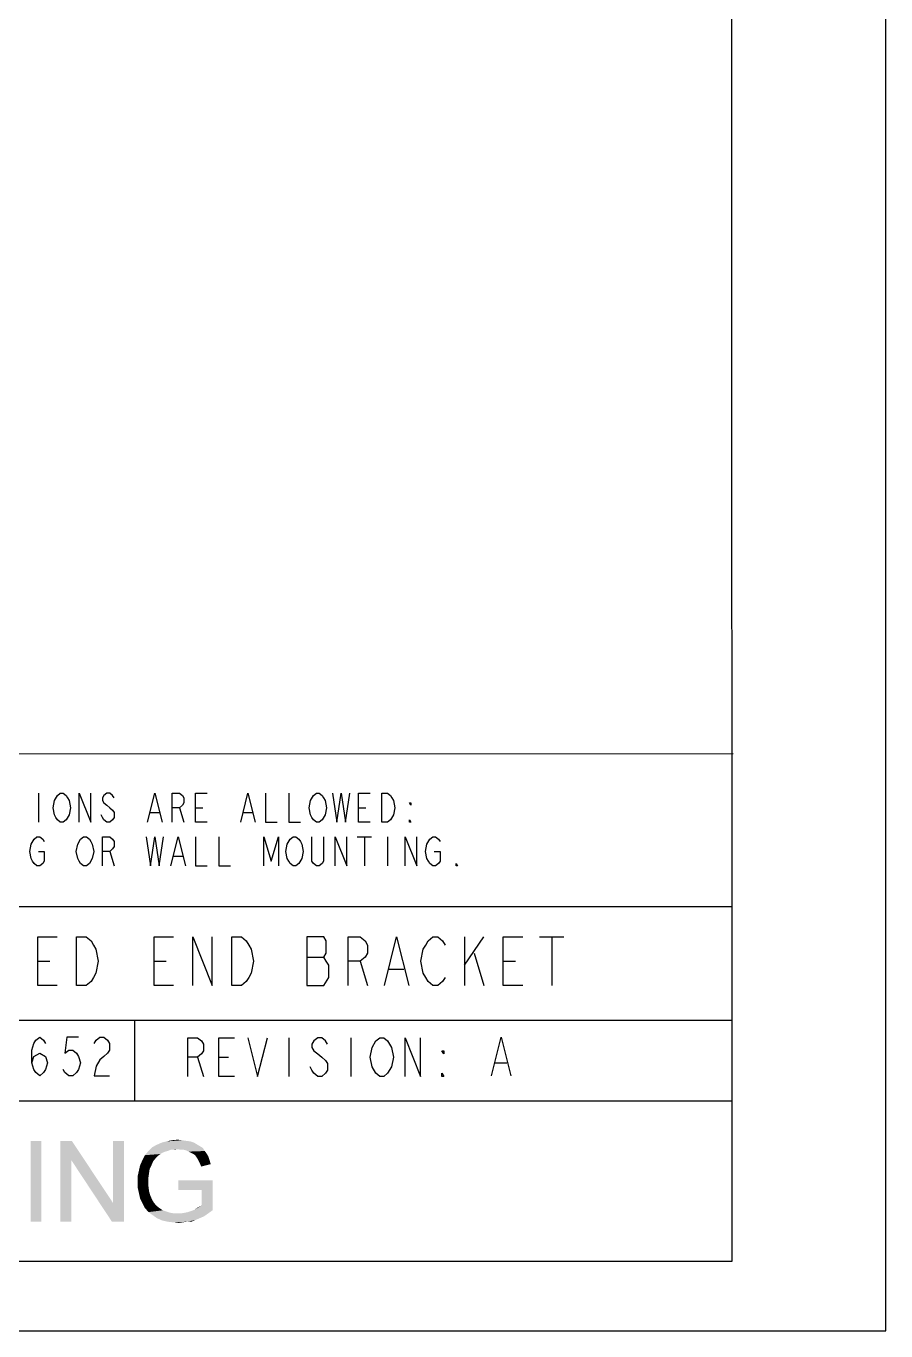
# Model space of a CAD drawing. Header units: inches. Extents: x 0 to 22, y 0 to 17.
# Drawn here: x 16.68 to 22, y 0 to 8.07 of the extents above; entities that cross this region are included whole.
import ezdxf

# ---------------------------------------------------------------- set-up
doc = ezdxf.new("R2010")
doc.units = ezdxf.units.IN
doc.header["$LTSCALE"] = 1.21
doc.header["$MEASUREMENT"] = 0
doc.layers.get('0').update_dxf_attribs({"linetype": 'CONTINUOUS'})

msp = doc.modelspace()

# ---------------------------------------------------------------- linework, layer by layer
at = {"color": 7}
for p, q in [((22, 0), (22, 17)), ((21.0445, 16.4615), (21.046, 0.4285)), ((10.7608, 3.5674), (21.0548, 3.5692)), ((10.7519, 2.6223), (21.0458, 2.6241)), ((10.7459, 1.9223), (21.046, 1.9223)), ((17.3542, 1.4223), (17.3542, 1.9223)), ((18.3056, 1.8126), (18.3056, 1.5726)), ((18.6896, 1.8126), (18.6896, 1.5726)), ((17.7416, 1.6926), (17.7776, 1.5726)), ((17.8736, 1.6926), (17.9336, 1.6926)), ((0.4584, 1.4223), (21.046, 1.4223)), ((21.046, 0.4285), (0.4584, 0.4285)), ((0, 0), (22, 0))]:
    msp.add_line(p, q, dxfattribs=at)
at = {"color": 1}
for p, q in [((16.7576, 3.325), (16.7576, 3.145)), ((17.6306, 3.235), (17.6576, 3.145)), ((17.7296, 3.235), (17.7746, 3.235)), ((18.7376, 3.235), (18.7826, 3.235)), ((17.4506, 3.205), (17.5046, 3.205)), ((18.0266, 3.205), (18.0806, 3.205)), ((18.7286, 3.055), (18.8186, 3.055)), ((18.7736, 3.055), (18.7736, 2.875)), ((18.9176, 3.055), (18.9176, 2.875)), ((17.1986, 2.965), (17.2256, 2.875)), ((17.5946, 2.935), (17.6486, 2.935))]:
    msp.add_line(p, q, dxfattribs=at)
at = {"color": 254, "true_color": 0xc2ced6}
for p, q in [((19.393, 2.436), (19.393, 2.136)), ((19.393, 2.261), (19.513, 2.436)), ((19.858, 2.436), (20.008, 2.436)), ((19.933, 2.436), (19.933, 2.136)), ((16.753, 2.286), (16.828, 2.286)), ((17.473, 2.286), (17.548, 2.286)), ((18.418, 2.311), (18.523, 2.311)), ((18.748, 2.286), (18.793, 2.136)), ((19.453, 2.336), (19.513, 2.136)), ((19.633, 2.286), (19.708, 2.286)), ((18.928, 2.236), (19.018, 2.236)), ((19.5833, 1.6567), (19.6553, 1.6567))]:
    msp.add_line(p, q, dxfattribs=at)
at = {"color": 1}
for points in [[(16.9286, 3.16), (16.9106, 3.145), (16.8926, 3.145), (16.8746, 3.16), (16.8656, 3.175), (16.8566, 3.19), (16.8476, 3.235), (16.8566, 3.28), (16.8746, 3.31)], [(16.8746, 3.31), (16.8926, 3.325), (16.9106, 3.325), (16.9286, 3.31), (16.9376, 3.295), (16.9466, 3.28), (16.9556, 3.235), (16.9466, 3.19), (16.9286, 3.16)], [(17.0096, 3.145), (17.0096, 3.325), (17.0816, 3.145), (17.0816, 3.325)], [(17.2256, 3.295), (17.2166, 3.31), (17.1986, 3.325), (17.1806, 3.325), (17.1626, 3.31), (17.1536, 3.295), (17.1536, 3.28), (17.1626, 3.265), (17.1806, 3.25), (17.1986, 3.235), (17.2166, 3.22), (17.2256, 3.205), (17.2256, 3.175), (17.2166, 3.16), (17.1986, 3.145), (17.1806, 3.145), (17.1626, 3.16), (17.1536, 3.175), (17.1446, 3.19)], [(17.4326, 3.145), (17.4776, 3.325), (17.5226, 3.145)], [(17.5856, 3.145), (17.5856, 3.325), (17.6306, 3.325), (17.6486, 3.31), (17.6576, 3.295), (17.6576, 3.265), (17.6486, 3.25), (17.6306, 3.235), (17.5856, 3.235)], [(17.8016, 3.145), (17.7296, 3.145), (17.7296, 3.325), (17.8016, 3.325)], [(18.0086, 3.145), (18.0536, 3.325), (18.0986, 3.145)], [(18.1616, 3.325), (18.1616, 3.145), (18.2336, 3.145)], [(18.3056, 3.325), (18.3056, 3.145), (18.3776, 3.145)], [(18.5126, 3.16), (18.4946, 3.145), (18.4766, 3.145), (18.4586, 3.16), (18.4496, 3.175), (18.4406, 3.19), (18.4316, 3.235), (18.4406, 3.28), (18.4586, 3.31)], [(18.4586, 3.31), (18.4766, 3.325), (18.4946, 3.325), (18.5126, 3.31), (18.5216, 3.295), (18.5306, 3.28), (18.5396, 3.235), (18.5306, 3.19), (18.5126, 3.16)], [(18.5756, 3.325), (18.6026, 3.145), (18.6296, 3.325), (18.6566, 3.145), (18.6836, 3.325)], [(18.8096, 3.145), (18.7376, 3.145), (18.7376, 3.325), (18.8096, 3.325)], [(18.8816, 3.325), (18.9176, 3.325), (18.9356, 3.31), (18.9446, 3.295), (18.9536, 3.28), (18.9626, 3.235), (18.9536, 3.19)], [(18.9536, 3.19), (18.9356, 3.16), (18.9176, 3.145), (18.8816, 3.145), (18.8816, 3.325)], [(19.0616, 3.265), (19.0616, 3.25), (19.0526, 3.265), (19.0616, 3.265)], [(19.0616, 3.145), (19.0526, 3.145), (19.0526, 3.16), (19.0616, 3.145)], [(16.7576, 2.965), (16.7936, 2.965), (16.7936, 2.905), (16.7846, 2.89), (16.7666, 2.875), (16.7486, 2.875), (16.7306, 2.89), (16.7216, 2.905), (16.7126, 2.92), (16.7036, 2.965), (16.7126, 3.01)], [(16.7126, 3.01), (16.7306, 3.04), (16.7486, 3.055), (16.7666, 3.055), (16.7846, 3.04), (16.7936, 3.025)], [(17.0906, 2.92), (17.0726, 2.89), (17.0546, 2.875), (17.0366, 2.875), (17.0186, 2.89), (17.0096, 2.905), (17.0006, 2.92), (16.9916, 2.965), (17.0006, 3.01), (17.0186, 3.04)], [(17.0186, 3.04), (17.0366, 3.055), (17.0546, 3.055), (17.0726, 3.04), (17.0816, 3.025), (17.0906, 3.01), (17.0996, 2.965), (17.0906, 2.92)], [(17.1536, 2.875), (17.1536, 3.055), (17.1986, 3.055), (17.2166, 3.04), (17.2256, 3.025), (17.2256, 2.995), (17.2166, 2.98), (17.1986, 2.965), (17.1536, 2.965)], [(17.4236, 3.055), (17.4506, 2.875), (17.4776, 3.055), (17.5046, 2.875), (17.5316, 3.055)], [(17.5766, 2.875), (17.6216, 3.055), (17.6666, 2.875)], [(17.7296, 3.055), (17.7296, 2.875), (17.8016, 2.875)], [(17.8736, 3.055), (17.8736, 2.875), (17.9456, 2.875)], [(18.1526, 2.875), (18.1526, 3.055), (18.1976, 2.905), (18.2426, 3.055), (18.2426, 2.875)], [(18.3686, 2.89), (18.3506, 2.875), (18.3326, 2.875), (18.3146, 2.89), (18.3056, 2.905), (18.2966, 2.92), (18.2876, 2.965), (18.2966, 3.01)], [(18.2966, 3.01), (18.3146, 3.04), (18.3326, 3.055), (18.3506, 3.055), (18.3686, 3.04), (18.3776, 3.025), (18.3866, 3.01), (18.3956, 2.965), (18.3866, 2.92), (18.3686, 2.89)], [(18.5216, 3.055), (18.5216, 2.905), (18.5126, 2.89), (18.4946, 2.875), (18.4766, 2.875), (18.4586, 2.89), (18.4496, 2.905), (18.4496, 3.055)], [(18.5936, 2.875), (18.5936, 3.055), (18.6656, 2.875), (18.6656, 3.055)], [(19.0256, 2.875), (19.0256, 3.055), (19.0976, 2.875), (19.0976, 3.055)], [(19.2056, 2.965), (19.2416, 2.965), (19.2416, 2.905), (19.2326, 2.89), (19.2146, 2.875), (19.1966, 2.875), (19.1786, 2.89), (19.1696, 2.905), (19.1606, 2.92), (19.1516, 2.965), (19.1606, 3.01)], [(19.1606, 3.01), (19.1786, 3.04), (19.1966, 3.055), (19.2146, 3.055), (19.2326, 3.04), (19.2416, 3.025)], [(19.3496, 2.875), (19.3406, 2.875), (19.3406, 2.89), (19.3496, 2.875)]]:
    msp.add_lwpolyline(points, dxfattribs=at)
at = {"color": 254, "true_color": 0xc2ced6}
for points in [[(16.873, 2.136), (16.753, 2.136), (16.753, 2.436), (16.873, 2.436)], [(16.993, 2.436), (17.053, 2.436), (17.083, 2.411), (17.098, 2.386), (17.113, 2.361), (17.128, 2.286), (17.113, 2.211), (17.098, 2.186), (17.083, 2.161), (17.053, 2.136), (16.993, 2.136), (16.993, 2.436)], [(17.593, 2.136), (17.473, 2.136), (17.473, 2.436), (17.593, 2.436)], [(17.713, 2.136), (17.713, 2.436), (17.833, 2.136), (17.833, 2.436)], [(17.953, 2.436), (18.013, 2.436), (18.043, 2.411), (18.058, 2.386), (18.073, 2.361), (18.088, 2.286), (18.073, 2.211), (18.058, 2.186), (18.043, 2.161), (18.013, 2.136), (17.953, 2.136), (17.953, 2.436)], [(18.418, 2.436), (18.418, 2.136), (18.523, 2.136)], [(18.523, 2.136), (18.553, 2.186), (18.553, 2.261), (18.538, 2.286), (18.523, 2.311), (18.538, 2.336), (18.538, 2.411), (18.523, 2.436), (18.418, 2.436)], [(18.673, 2.136), (18.673, 2.436), (18.748, 2.436), (18.778, 2.411), (18.793, 2.386), (18.793, 2.336), (18.778, 2.311), (18.748, 2.286), (18.673, 2.286)], [(18.898, 2.136), (18.973, 2.436), (19.048, 2.136)], [(19.273, 2.186), (19.258, 2.161), (19.228, 2.136), (19.198, 2.136), (19.168, 2.161), (19.153, 2.186), (19.138, 2.211), (19.123, 2.286), (19.138, 2.361), (19.153, 2.386), (19.168, 2.411), (19.198, 2.436), (19.228, 2.436), (19.258, 2.411), (19.273, 2.386)], [(19.753, 2.136), (19.633, 2.136), (19.633, 2.436), (19.753, 2.436)], [(19.5593, 1.5767), (19.6193, 1.8167), (19.6793, 1.5767)]]:
    msp.add_lwpolyline(points, dxfattribs=at)
at = {"color": 7}
for points in [[(16.7176, 1.6568), (16.7296, 1.6968), (16.7656, 1.7168), (16.8016, 1.6968), (16.8136, 1.6568), (16.8016, 1.6168), (16.7896, 1.5968), (16.7656, 1.5768), (16.7416, 1.5968), (16.7296, 1.6168), (16.7176, 1.6568), (16.7176, 1.7368), (16.7296, 1.7768), (16.7416, 1.7968), (16.7656, 1.8168), (16.7896, 1.7968), (16.8016, 1.7768)], [(17.0056, 1.8168), (16.9336, 1.8168), (16.9216, 1.7168), (16.9456, 1.7368), (16.9696, 1.7368), (16.9936, 1.7168), (17.0056, 1.6968), (17.0176, 1.6568), (17.0056, 1.6168), (16.9936, 1.5968), (16.9696, 1.5768), (16.9456, 1.5768), (16.9216, 1.5968), (16.9096, 1.6168)], [(17.1016, 1.7768), (17.1136, 1.7968), (17.1376, 1.8168), (17.1616, 1.8168), (17.1856, 1.7968), (17.1976, 1.7768), (17.1976, 1.7368), (17.1856, 1.7168), (17.1616, 1.6968), (17.1376, 1.6768), (17.1136, 1.6368), (17.1016, 1.5768), (17.1976, 1.5768)], [(17.6816, 1.5726), (17.6816, 1.8126), (17.7416, 1.8126), (17.7656, 1.7926), (17.7776, 1.7726), (17.7776, 1.7326), (17.7656, 1.7126), (17.7416, 1.6926), (17.6816, 1.6926)], [(17.9696, 1.5726), (17.8736, 1.5726), (17.8736, 1.8126), (17.9696, 1.8126)], [(18.0536, 1.8126), (18.1136, 1.5726), (18.1736, 1.8126)], [(18.5456, 1.7726), (18.5336, 1.7926), (18.5096, 1.8126), (18.4856, 1.8126), (18.4616, 1.7926), (18.4496, 1.7726), (18.4496, 1.7526), (18.4616, 1.7326), (18.4856, 1.7126), (18.5096, 1.6926), (18.5336, 1.6726), (18.5456, 1.6526), (18.5456, 1.6126), (18.5336, 1.5926), (18.5096, 1.5726), (18.4856, 1.5726), (18.4616, 1.5926), (18.4496, 1.6126), (18.4376, 1.6326)], [(18.8216, 1.7526), (18.8456, 1.7926), (18.8696, 1.8126), (18.8936, 1.8126), (18.9176, 1.7926), (18.9296, 1.7726), (18.9416, 1.7526), (18.9536, 1.6926), (18.9416, 1.6326)], [(19.0256, 1.5726), (19.0256, 1.8126), (19.1216, 1.5726), (19.1216, 1.8126)], [(18.8456, 1.5926), (18.8216, 1.6326), (18.8096, 1.6926), (18.8216, 1.7526)], [(19.2656, 1.7326), (19.2656, 1.7126), (19.2536, 1.7326), (19.2656, 1.7326)], [(18.9416, 1.6326), (18.9176, 1.5926), (18.8936, 1.5726), (18.8696, 1.5726), (18.8456, 1.5926)], [(19.2656, 1.5726), (19.2536, 1.5726), (19.2536, 1.5926), (19.2656, 1.5726)]]:
    msp.add_lwpolyline(points, dxfattribs=at)
for points in [[(16.7751, 1.1752), (16.7085, 0.6752), (16.7085, 1.1752)], [(16.7085, 0.6752), (16.7751, 1.1752), (16.7751, 0.6752)], [(16.964, 1.1752), (16.9603, 1.0567), (16.8937, 0.6752)], [(16.964, 1.1752), (16.8937, 0.6752), (16.8937, 1.1752)], [(16.9603, 1.0567), (16.964, 1.1752), (17.2196, 0.79)], [(17.2122, 0.6752), (17.2196, 0.79), (17.2862, 1.1752)], [(17.2122, 0.6752), (17.2862, 1.1752), (17.2862, 0.6752)], [(17.2862, 1.1752), (17.2196, 0.79), (17.2196, 1.1752)], [(17.6196, 1.1234), (17.4381, 1.1123), (17.4603, 1.1345)], [(17.7566, 1.1419), (17.4603, 1.1345), (17.4862, 1.1493)], [(17.4603, 1.1345), (17.7566, 1.1419), (17.7751, 1.1308)], [(17.4603, 1.1345), (17.7751, 1.1308), (17.6196, 1.1234)], [(17.7196, 1.1641), (17.7381, 1.153), (17.4862, 1.1493)], [(17.7196, 1.1641), (17.4862, 1.1493), (17.5196, 1.1641)], [(17.4862, 1.1493), (17.7381, 1.153), (17.7566, 1.1419)], [(17.6974, 1.1715), (17.5196, 1.1641), (17.5492, 1.1715)], [(17.5196, 1.1641), (17.6974, 1.1715), (17.7196, 1.1641)], [(17.6455, 1.1789), (17.6714, 1.1752), (17.5492, 1.1715)], [(17.6455, 1.1789), (17.5492, 1.1715), (17.5825, 1.1789)], [(17.5492, 1.1715), (17.6714, 1.1752), (17.6974, 1.1715)], [(17.5825, 1.1789), (17.6196, 1.1826), (17.6455, 1.1789)], [(17.6381, 1.1197), (17.6196, 1.1234), (17.7751, 1.1308)], [(17.6566, 1.1197), (17.6381, 1.1197), (17.7751, 1.1308)], [(17.6714, 1.116), (17.6566, 1.1197), (17.7751, 1.1308)], [(17.6714, 1.116), (17.7751, 1.1308), (17.7862, 1.1123)], [(16.8937, 0.6752), (16.9603, 1.0567), (16.9603, 0.6752)], [(17.2196, 0.79), (17.2122, 0.6752), (16.9603, 1.0567)], [(17.4677, 1.0493), (17.3862, 1.0234), (17.4011, 1.0567)], [(17.3862, 1.0234), (17.4677, 1.0493), (17.4566, 1.0234)], [(17.4974, 1.0826), (17.4011, 1.0567), (17.4159, 1.0863)], [(17.4974, 1.0826), (17.4862, 1.0715), (17.4011, 1.0567)], [(17.4011, 1.0567), (17.4862, 1.0715), (17.4677, 1.0493)], [(17.5566, 1.1123), (17.5418, 1.1085), (17.4159, 1.0863)], [(17.5566, 1.1123), (17.4159, 1.0863), (17.4381, 1.1123)], [(17.5418, 1.1085), (17.5233, 1.1011), (17.4159, 1.0863)], [(17.5233, 1.1011), (17.5122, 1.0937), (17.4159, 1.0863)], [(17.4159, 1.0863), (17.5122, 1.0937), (17.4974, 1.0826)], [(17.6196, 1.1234), (17.5751, 1.1197), (17.4381, 1.1123)], [(17.4381, 1.1123), (17.5751, 1.1197), (17.5566, 1.1123)], [(17.5751, 1.1197), (17.6196, 1.1234), (17.5974, 1.1197)], [(17.7862, 1.1123), (17.6862, 1.1085), (17.6714, 1.116)], [(17.7011, 1.1011), (17.6862, 1.1085), (17.7862, 1.1123)], [(17.7011, 1.1011), (17.7862, 1.1123), (17.7974, 1.0974)], [(17.7974, 1.0974), (17.7159, 1.0937), (17.7011, 1.1011)], [(17.727, 1.0863), (17.7159, 1.0937), (17.7974, 1.0974)], [(17.727, 1.0863), (17.7974, 1.0974), (17.8085, 1.0789)], [(17.8085, 1.0789), (17.7344, 1.0752), (17.727, 1.0863)], [(17.7418, 1.0641), (17.7344, 1.0752), (17.8085, 1.0789)], [(17.7418, 1.0641), (17.8085, 1.0789), (17.8159, 1.0567)], [(17.8159, 1.0567), (17.7492, 1.0493), (17.7418, 1.0641)], [(17.7566, 1.0345), (17.7492, 1.0493), (17.8159, 1.0567)], [(17.7566, 1.0345), (17.8159, 1.0567), (17.8233, 1.0308)], [(17.4418, 0.9752), (17.3714, 0.9567), (17.3788, 0.99)], [(17.3714, 0.9567), (17.4418, 0.9752), (17.4381, 0.9493)], [(17.4566, 1.0234), (17.4455, 1.0011), (17.3788, 0.99)], [(17.4566, 1.0234), (17.3788, 0.99), (17.3862, 1.0234)], [(17.3788, 0.99), (17.4455, 1.0011), (17.4418, 0.9752)], [(17.8233, 1.0308), (17.764, 1.016), (17.7566, 1.0345)], [(17.4381, 0.9493), (17.3714, 0.9197), (17.3714, 0.9567)], [(17.4381, 0.9493), (17.4381, 0.9234), (17.3714, 0.9197)], [(17.3714, 0.9197), (17.4381, 0.9234), (17.4381, 0.8937)], [(17.4381, 0.8937), (17.3714, 0.8863), (17.3714, 0.9197)], [(17.3714, 0.8863), (17.4381, 0.8937), (17.4418, 0.8641)], [(17.8344, 0.9308), (17.6233, 0.8715), (17.6233, 0.9308)], [(17.7677, 0.8715), (17.6233, 0.8715), (17.8344, 0.9308)], [(17.7677, 0.7752), (17.7677, 0.8715), (17.8344, 0.9308)], [(17.7677, 0.7752), (17.8344, 0.9308), (17.8344, 0.7456)], [(17.4418, 0.8641), (17.3788, 0.853), (17.3714, 0.8863)], [(17.3788, 0.853), (17.4418, 0.8641), (17.4492, 0.8382)], [(17.4492, 0.8382), (17.3862, 0.8197), (17.3788, 0.853)], [(17.3862, 0.8197), (17.4492, 0.8382), (17.4603, 0.8123)], [(17.4603, 0.8123), (17.4011, 0.79), (17.3862, 0.8197)], [(17.4603, 0.8123), (17.4714, 0.7937), (17.4011, 0.79)], [(17.4011, 0.79), (17.4714, 0.7937), (17.4862, 0.7752)], [(17.4862, 0.7752), (17.4159, 0.7604), (17.4011, 0.79)], [(17.4159, 0.7604), (17.4862, 0.7752), (17.5048, 0.7604)], [(17.5048, 0.7604), (17.4381, 0.7345), (17.4159, 0.7604)], [(17.5048, 0.7604), (17.527, 0.7456), (17.4381, 0.7345)], [(17.527, 0.7456), (17.5492, 0.7382), (17.4381, 0.7345)], [(17.4381, 0.7345), (17.5492, 0.7382), (17.5714, 0.7308)], [(17.5714, 0.7308), (17.464, 0.716), (17.4381, 0.7345)], [(17.5714, 0.7308), (17.5937, 0.7271), (17.464, 0.716)], [(17.6418, 0.7271), (17.8085, 0.7271), (17.464, 0.716)], [(17.6196, 0.7271), (17.6418, 0.7271), (17.464, 0.716)], [(17.5937, 0.7271), (17.6196, 0.7271), (17.464, 0.716)], [(17.464, 0.716), (17.8085, 0.7271), (17.7825, 0.7085)], [(17.6418, 0.7271), (17.664, 0.7308), (17.8344, 0.7456)], [(17.6418, 0.7271), (17.8344, 0.7456), (17.8085, 0.7271)], [(17.664, 0.7308), (17.6825, 0.7345), (17.8344, 0.7456)], [(17.6825, 0.7345), (17.7048, 0.7419), (17.8344, 0.7456)], [(17.8344, 0.7456), (17.7048, 0.7419), (17.7233, 0.7493)], [(17.7233, 0.7493), (17.7529, 0.7678), (17.7677, 0.7752)], [(17.8344, 0.7456), (17.7233, 0.7493), (17.7677, 0.7752)], [(17.7233, 0.7493), (17.7381, 0.7604), (17.7529, 0.7678)], [(17.7825, 0.7085), (17.49, 0.6974), (17.464, 0.716)], [(17.49, 0.6974), (17.7825, 0.7085), (17.7566, 0.6974)], [(17.7566, 0.6974), (17.5233, 0.6826), (17.49, 0.6974)], [(17.7566, 0.6974), (17.7307, 0.6863), (17.5233, 0.6826)], [(17.5566, 0.6752), (17.5233, 0.6826), (17.7307, 0.6863)], [(17.6788, 0.6752), (17.5566, 0.6752), (17.7307, 0.6863)], [(17.6788, 0.6752), (17.59, 0.6715), (17.5566, 0.6752)], [(17.59, 0.6715), (17.6788, 0.6752), (17.6529, 0.6715)], [(17.6529, 0.6715), (17.627, 0.6678), (17.59, 0.6715)], [(17.6788, 0.6752), (17.7307, 0.6863), (17.7048, 0.6752)]]:
    msp.add_solid(points, dxfattribs=at)

doc.saveas('drawing.dxf')
